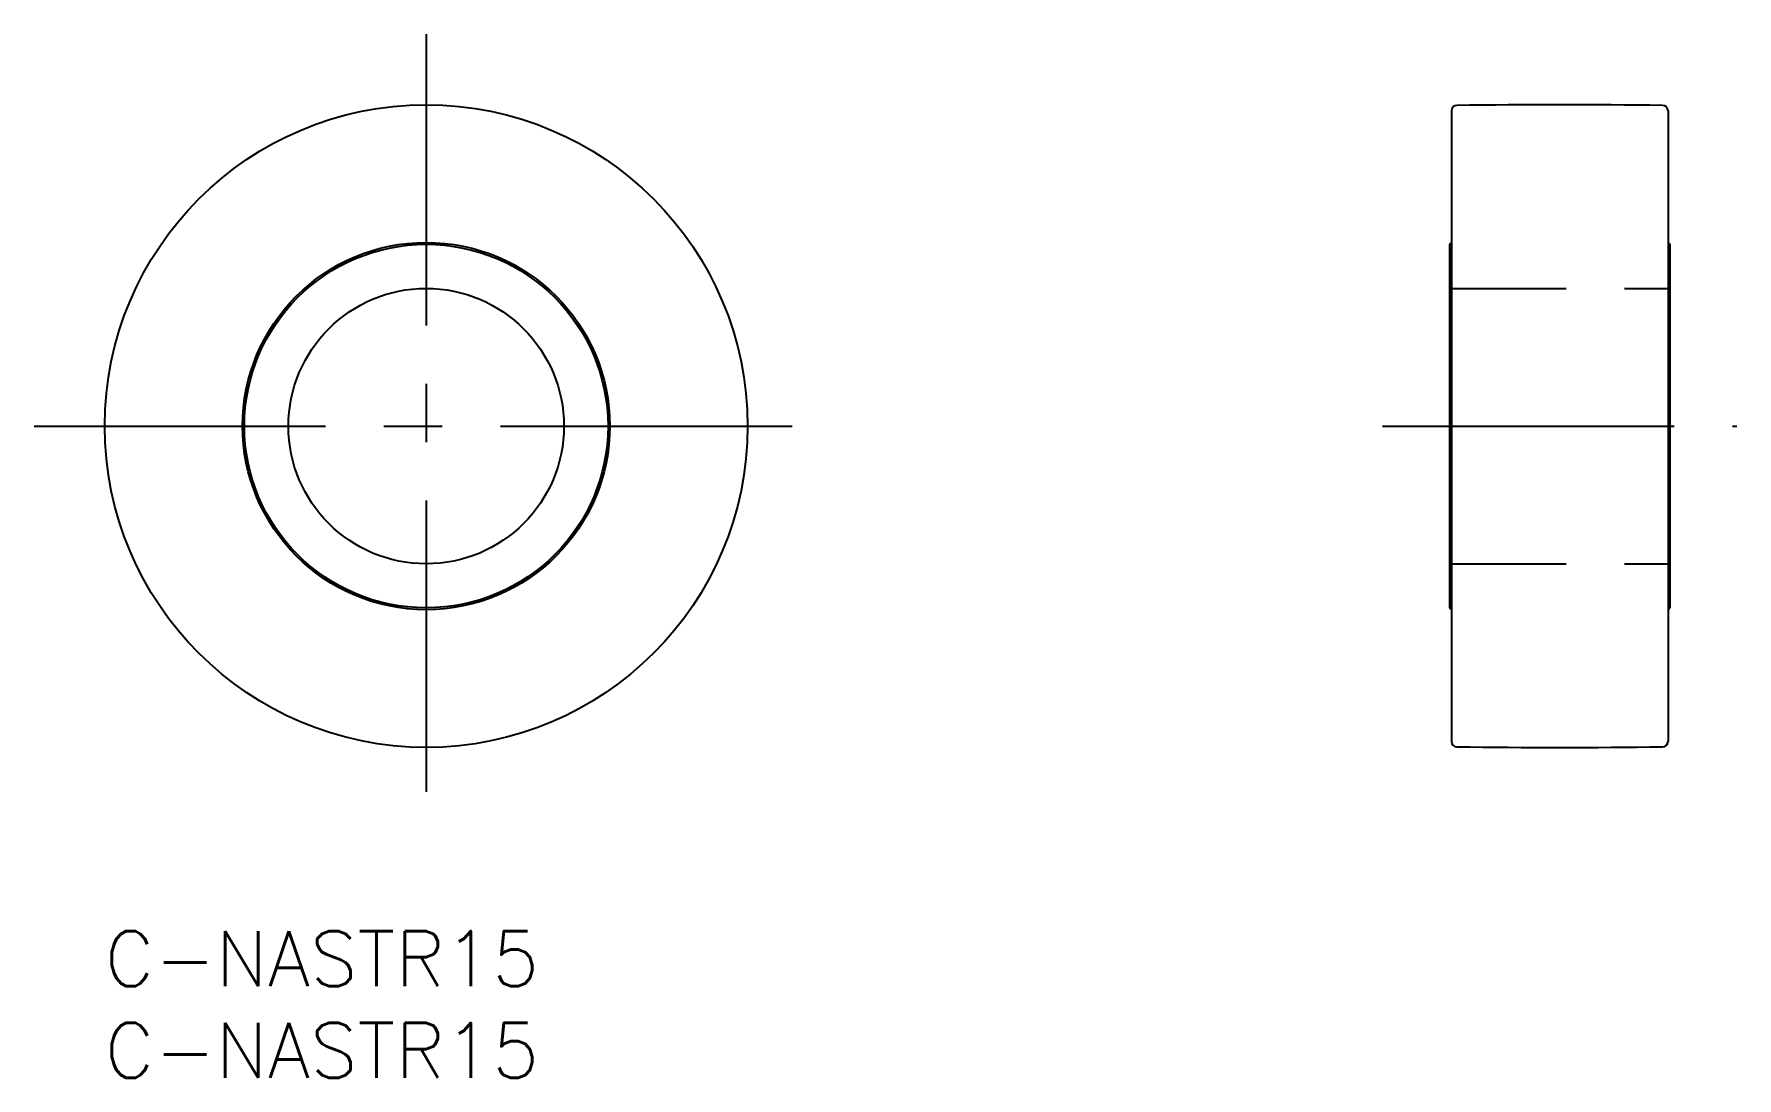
# Model space of a CAD drawing. Extents: x -3.9 to 88.9, y -8 to 48.9.
import ezdxf

# ---------------------------------------------------------------- set-up
doc = ezdxf.new("R2010")
doc.units = 0
doc.header["$LTSCALE"] = 0.5
doc.linetypes.add('CENTER', pattern=[50.8, 31.75, -6.35, 6.35, -6.35])
doc.linetypes.add('DASHED', pattern=[19.05, 12.7, -6.35])
for name, color, linetype in [('MSM_CENTER', 1, 'CENTER'), ('MSM_CONTINUOUS', 7, 'CONTINUOUS'), ('MSM_DASHED', 4, 'DASHED'), ('MSM_PART_NUMBER', 7, 'CONTINUOUS')]:
    doc.layers.add(name, color=color, linetype=linetype)
doc.styles.get("Standard").update_dxf_attribs({"font": 'txt.shx', "height": 3, "bigfont": 'bigfont.shx'})

# ---------------------------------------------------------------- blocks, each defined once
blk = doc.blocks.new('*U14')
at = {"layer": 'MSM_PART_NUMBER'}
blk.add_text('C-NASTR15', height=3, dxfattribs=at).set_placement((0, -3))
blk = doc.blocks.new('*U15')
at = {"layer": 'MSM_PART_NUMBER'}
blk.add_text('C-NASTR15', height=3, dxfattribs=at).set_placement((0, -8))

msp = doc.modelspace()

# ---------------------------------------------------------------- linework, layer by layer
at = {"layer": 'MSM_CENTER'}
for p, q in [((17.5, 48.852), (17.5, 6.148)), ((-3.852, 27.5), (38.852, 27.5)), ((69.574, 27.5), (88.872, 27.5))]:
    msp.add_line(p, q, dxfattribs=at)
at = {"layer": 'MSM_CONTINUOUS'}
for p, q in [((73.323, 44.669), (73.323, 10.331)), ((85.123, 44.669), (85.123, 10.331)), ((73.323, 37.5), (73.223, 37.4)), ((73.223, 37.4), (73.223, 17.6)), ((85.123, 37.5), (85.223, 37.4)), ((85.223, 37.4), (85.223, 17.6)), ((73.323, 17.5), (73.223, 17.6)), ((85.123, 17.5), (85.223, 17.6))]:
    msp.add_line(p, q, dxfattribs=at)
for radius in [17.5, 10, 9.9, 7.5]:
    msp.add_circle((17.5, 27.5), radius, dxfattribs=at)
for centre, radius, start, end in [((73.623, 44.669), 0.3, 90.64211, 180), ((79.223, -455), 500, 89.35789, 90.64211), ((84.823, 44.669), 0.3, 0, 89.35789), ((73.623, 10.331), 0.3, 180, 269.35789), ((84.823, 10.331), 0.3, 270.64211, 0), ((79.223, 510), 500, 269.35789, 270.64211)]:
    msp.add_arc(centre, radius, start, end, dxfattribs=at)
at = {"layer": 'MSM_DASHED'}
for p, q in [((73.223, 35), (85.223, 35)), ((73.223, 20), (85.223, 20))]:
    msp.add_line(p, q, dxfattribs=at)

# ---------------------------------------------------------------- block references
at = {"layer": 'MSM_CONTINUOUS'}
for name in ['*U14', '*U15']:
    msp.add_blockref(name, (0, 0), dxfattribs=at)

doc.saveas('drawing.dxf')
